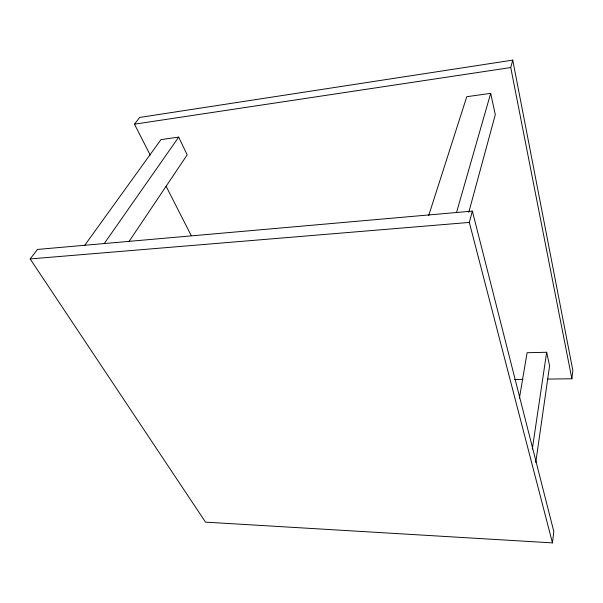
<?xml version="1.0" encoding="UTF-8"?>
<svg xmlns="http://www.w3.org/2000/svg" width="603" height="603" viewBox="0 0 603 603"><rect width="100%" height="100%" fill="white"/><g stroke="black" fill="none" stroke-linecap="round" stroke-linejoin="round"><path stroke-width="0.9" d="M552.461 542.888L553.803 531.484L472.353 211.103L37.507 249.431L30.15 258.936L205.525 522.138L552.461 542.888L469.322 222.424L472.353 211.103M547.396 379.076L571.863 378.782L572.85 370.438L512.738 60.112L139.685 117.434L134.469 124.173L150.275 155.19M535.75 462.486L549.589 365.817L546.657 352.265L527.097 352.725L519.409 398.184M532.298 449.069L546.657 352.265M571.863 378.782L510.749 67.544L512.738 60.112M468.772 212.369L495.304 114.676L490.691 93.352L466.767 96.706L428.703 215.557M456.592 212.271L490.691 93.352M128.921 241.66L187.186 154.858L178.692 137.115L160.971 139.602L84.624 245.444M104.198 243.627L178.692 137.115M134.469 124.173L510.749 67.544M30.15 258.936L469.322 222.424M514.457 379.46L522.929 379.362M166.074 186.206L191.272 235.667"/></g></svg>
